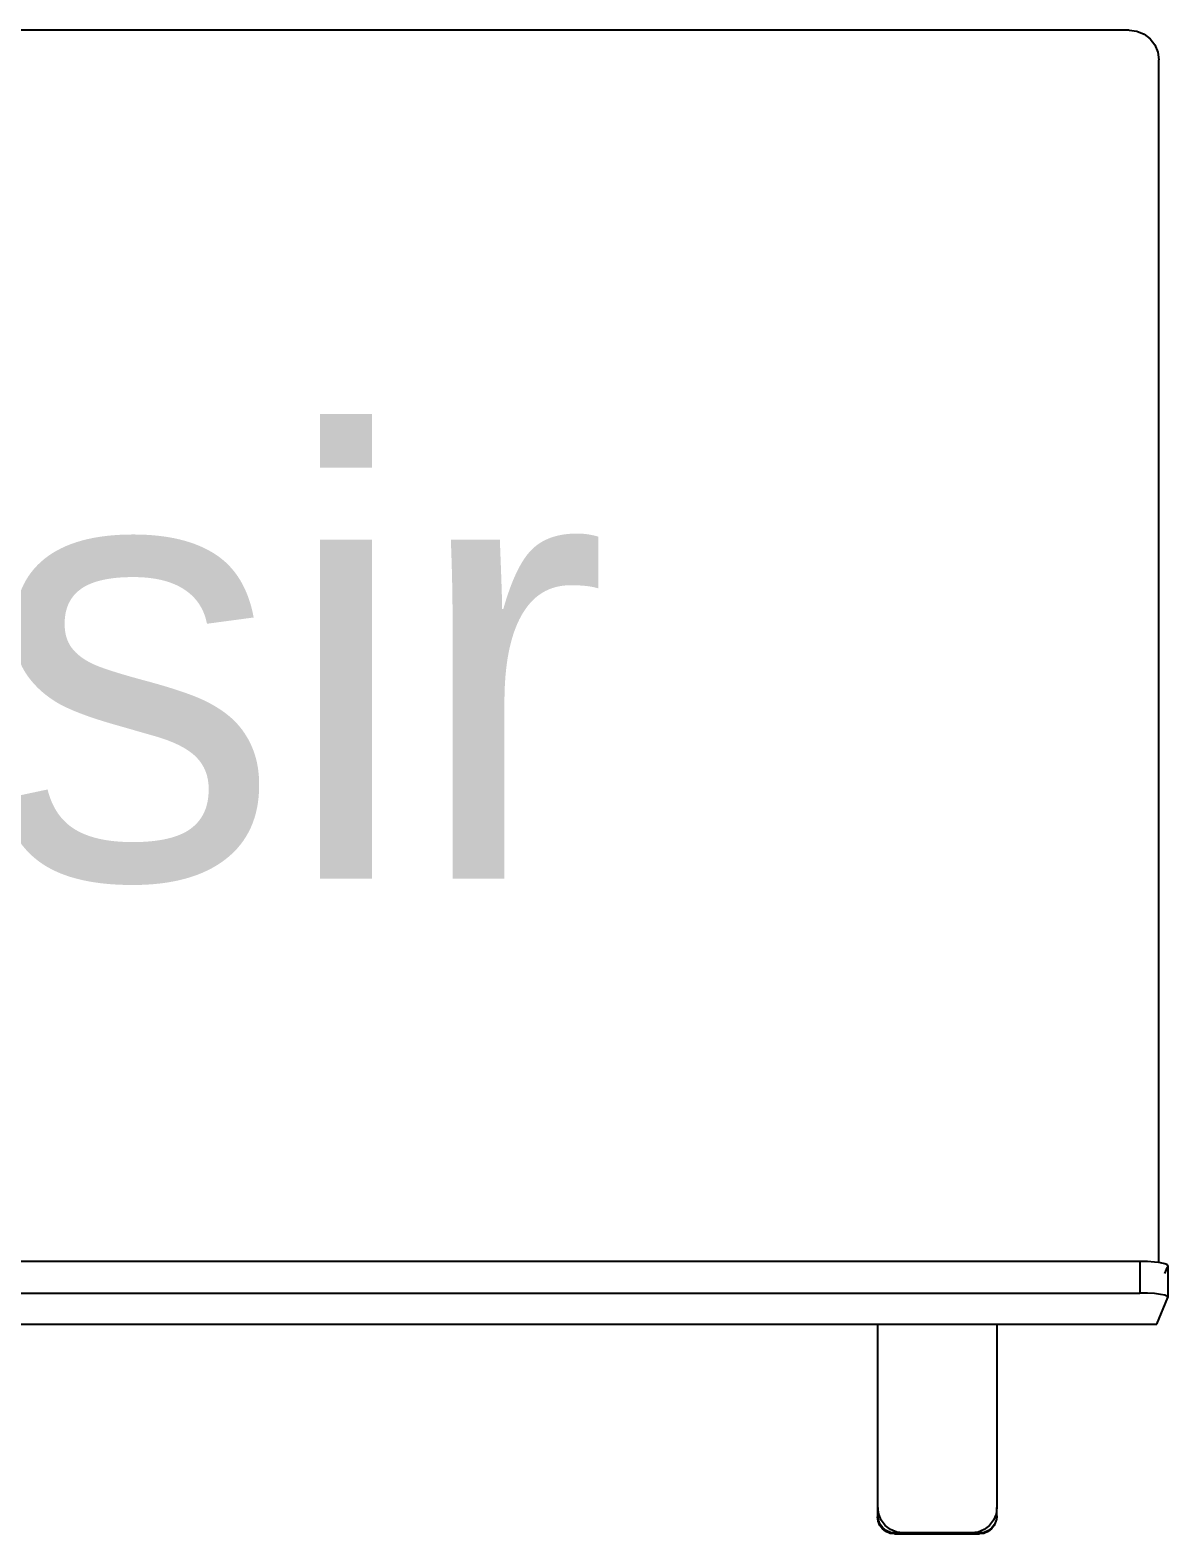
# Model space of a CAD drawing. Extents: x -4.2 to 4.2, y -5.7 to 5.7.
# Drawn here: x 0.882 to 1.398, y 3.302 to 3.983 of the extents above; entities that cross this region are included whole.
import ezdxf

# ---------------------------------------------------------------- set-up
doc = ezdxf.new("R2010")
doc.units = 0
doc.layers.get('0').update_dxf_attribs({"linetype": 'CONTINUOUS'})

msp = doc.modelspace()

# ---------------------------------------------------------------- linework, layer by layer
for p, q in [((1.38042, 3.98317), (0.42961, 3.98317)), ((1.38042, 3.98317), (1.3839, 3.98271)), ((1.3839, 3.98271), (1.38715, 3.98137)), ((1.38715, 3.98137), (1.38993, 3.97923)), ((1.38993, 3.97923), (1.39207, 3.97644)), ((1.39207, 3.97644), (1.39342, 3.97319)), ((1.39342, 3.97319), (1.39388, 3.96971)), ((1.39388, 3.42469), (1.39388, 3.96971)), ((1.3853, 3.4252), (0.29997, 3.4252)), ((1.38877, 3.42513), (1.3853, 3.4252)), ((1.3853, 3.4252), (1.3853, 3.41089)), ((1.39194, 3.42492), (1.38877, 3.42513)), ((1.39388, 3.42469), (1.39194, 3.42492)), ((1.39461, 3.4246), (1.39388, 3.42469)), ((1.39658, 3.42418), (1.39461, 3.4246)), ((1.39773, 3.4237), (1.39658, 3.42418)), ((1.39658, 3.41975), (1.39773, 3.42257)), ((1.39798, 3.42317), (1.39773, 3.4237)), ((1.39798, 3.42317), (1.39798, 3.40888)), ((0.29997, 3.41089), (1.3853, 3.41089)), ((1.38877, 3.41083), (1.3853, 3.41089)), ((1.39194, 3.41062), (1.38877, 3.41083)), ((1.39461, 3.4103), (1.39194, 3.41062)), ((1.393, 3.39673), (1.39798, 3.40888)), ((1.39658, 3.40989), (1.39461, 3.4103)), ((1.39773, 3.4094), (1.39658, 3.40989)), ((1.39798, 3.40888), (1.39773, 3.4094)), ((0.37938, 3.39673), (1.26637, 3.39673)), ((1.26637, 3.39673), (1.26637, 3.31331)), ((1.26637, 3.39673), (1.26654, 3.39673)), ((1.26654, 3.31376), (1.26654, 3.39673)), ((1.26654, 3.39673), (1.32052, 3.39673)), ((1.32052, 3.39673), (1.32052, 3.31376)), ((1.32052, 3.39673), (1.393, 3.39673)), ((1.26654, 3.31376), (1.26637, 3.31331)), ((1.26637, 3.31331), (1.26637, 3.30946)), ((1.26693, 3.31077), (1.26654, 3.31376)), ((1.26654, 3.31376), (1.26654, 3.3099)), ((1.32052, 3.31376), (1.32012, 3.31077)), ((1.32052, 3.3099), (1.32052, 3.31376)), ((1.26654, 3.3099), (1.26637, 3.30946)), ((1.26663, 3.30746), (1.26637, 3.30946)), ((1.2668, 3.30791), (1.26654, 3.3099)), ((1.2674, 3.3056), (1.26663, 3.30746)), ((1.26757, 3.30605), (1.2668, 3.30791)), ((1.26809, 3.30798), (1.26693, 3.31077)), ((1.26863, 3.30401), (1.2674, 3.3056)), ((1.2688, 3.30445), (1.26757, 3.30605)), ((1.26993, 3.30558), (1.26809, 3.30798)), ((1.27232, 3.30374), (1.26993, 3.30558)), ((1.31713, 3.30558), (1.31473, 3.30374)), ((1.31897, 3.30798), (1.31713, 3.30558)), ((1.31931, 3.3056), (1.31808, 3.30401)), ((1.31948, 3.30605), (1.31826, 3.30445)), ((1.32012, 3.31077), (1.31897, 3.30798)), ((1.31948, 3.30605), (1.31931, 3.3056)), ((1.32008, 3.30746), (1.31948, 3.30605)), ((1.32026, 3.30791), (1.32008, 3.30746)), ((1.32052, 3.3099), (1.32026, 3.30791)), ((1.27022, 3.30278), (1.26863, 3.30401)), ((1.27039, 3.30323), (1.2688, 3.30445)), ((1.27208, 3.30201), (1.27022, 3.30278)), ((1.27225, 3.30246), (1.27039, 3.30323)), ((1.27408, 3.30175), (1.27208, 3.30201)), ((1.27425, 3.30219), (1.27225, 3.30246)), ((1.27511, 3.30259), (1.27232, 3.30374)), ((1.27425, 3.30219), (1.27408, 3.30175)), ((1.27408, 3.30175), (1.27793, 3.30175)), ((1.27425, 3.30219), (1.2781, 3.30219)), ((1.2781, 3.30219), (1.27511, 3.30259)), ((1.2781, 3.30219), (1.27793, 3.30175)), ((1.27793, 3.30175), (1.30877, 3.30175)), ((1.30895, 3.30219), (1.2781, 3.30219)), ((1.30895, 3.30219), (1.30877, 3.30175)), ((1.30877, 3.30175), (1.31263, 3.30175)), ((1.31194, 3.30259), (1.30895, 3.30219)), ((1.30895, 3.30219), (1.31281, 3.30219)), ((1.31473, 3.30374), (1.31194, 3.30259)), ((1.31281, 3.30219), (1.31263, 3.30175)), ((1.31463, 3.30201), (1.31263, 3.30175)), ((1.3148, 3.30246), (1.31281, 3.30219)), ((1.31648, 3.30278), (1.31463, 3.30201)), ((1.31666, 3.30323), (1.3148, 3.30246)), ((1.31808, 3.30401), (1.31648, 3.30278)), ((1.31826, 3.30445), (1.31666, 3.30323))]:
    msp.add_line(p, q)

# ---------------------------------------------------------------- texts
msp.add_text('Yassir', height=0.2).set_placement((0.40134, 3.59862))

doc.saveas('drawing.dxf')
